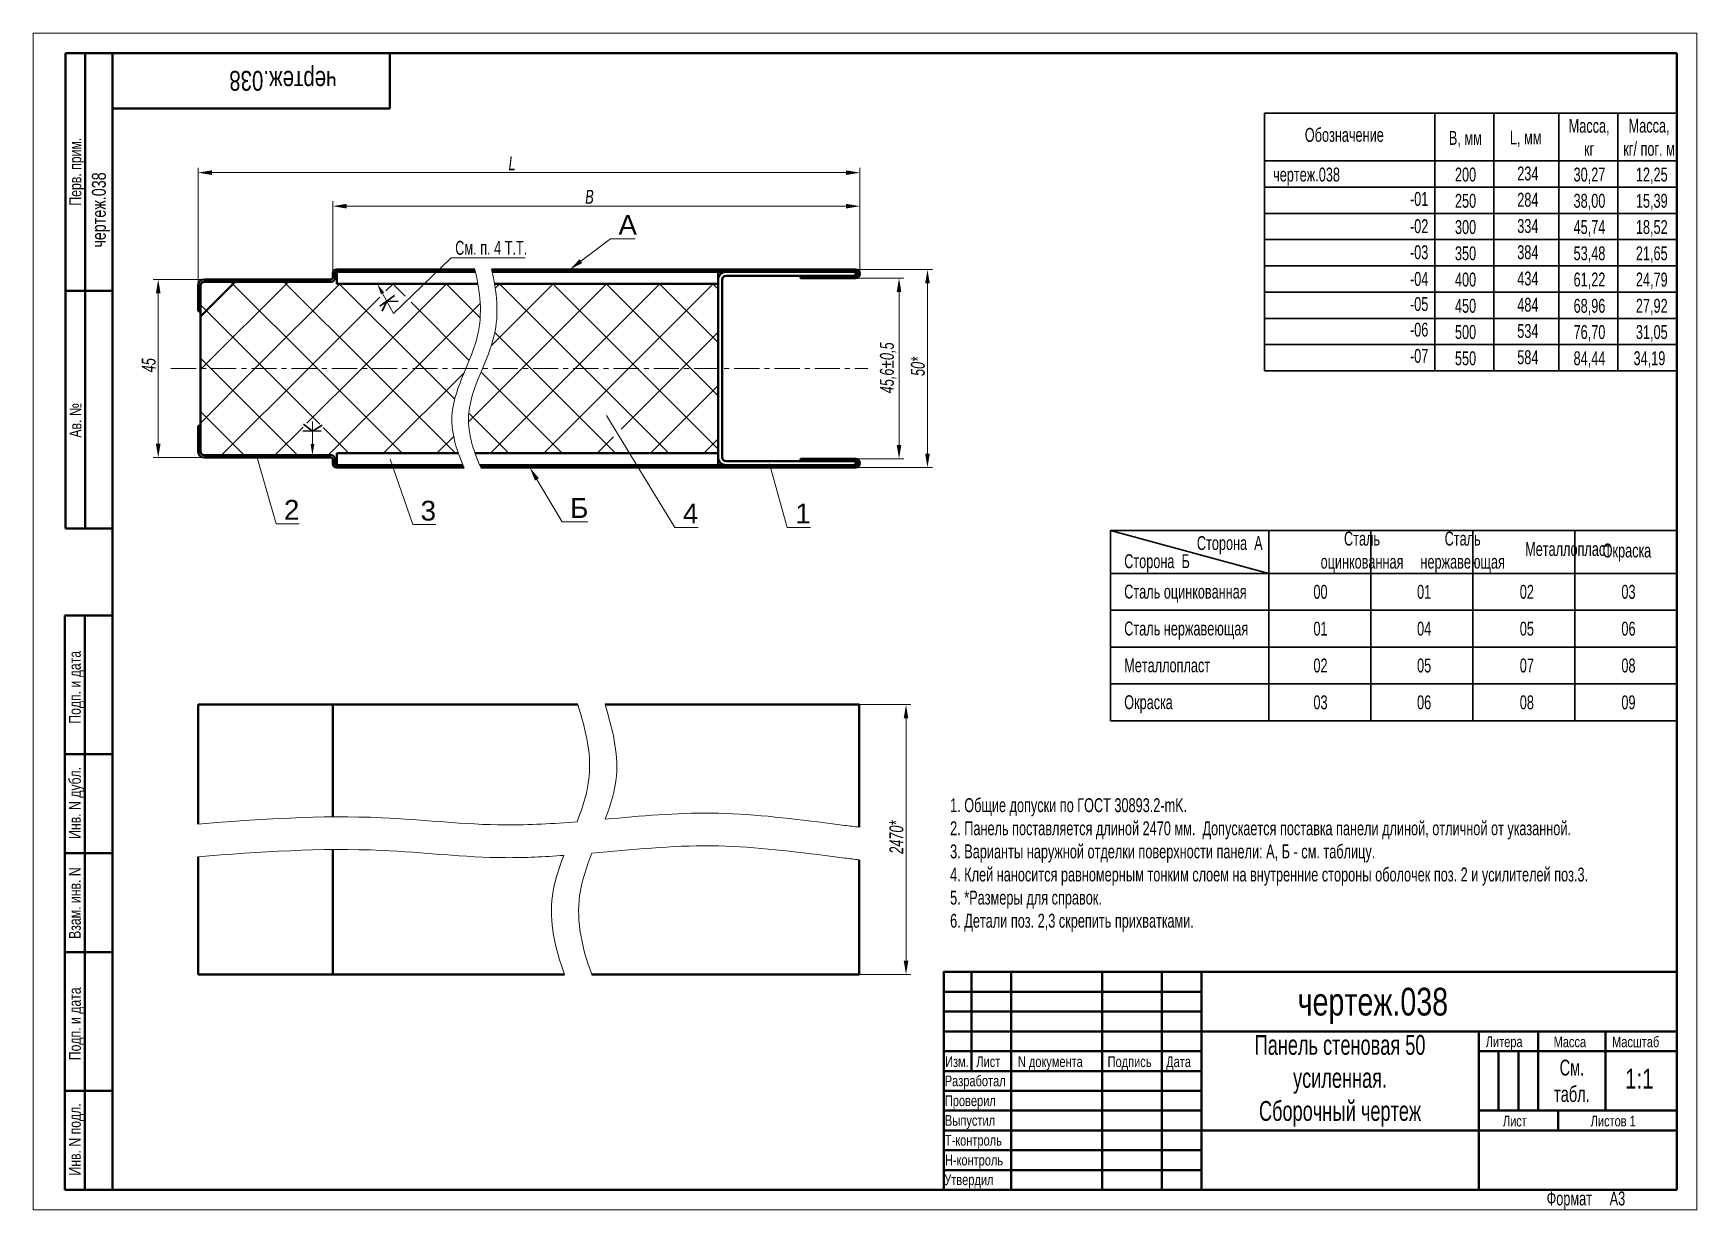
# Model space of a CAD drawing. Header units: millimetres. Extents: x 7540 to 7960, y -9203 to -8906.
import ezdxf
from ezdxf import colors
from ezdxf.entities.mleader import LeaderData, LeaderLine
from ezdxf.math import Vec2, Vec3

# ---------------------------------------------------------------- set-up
doc = ezdxf.new("R2010")
doc.units = ezdxf.units.MM
doc.linetypes.add('LT_04', pattern=[10.16, 6.35, -1.27, 1.27, -1.27])
for name, color, linetype, lineweight in [('Layer_02', 7, 'Continuous', 15), ('Layer_03', 251, 'Continuous', 40), ('Layer_05', 250, 'Continuous', 40), ('Layer_08', 6, 'Continuous', 13), ('Layer_09', 7, 'Continuous', 30), ('Layer_10', 1, 'LT_04', 15), ('Layer_12', 6, 'Continuous', 15)]:
    doc.layers.add(name, color=color, linetype=linetype, lineweight=lineweight)
doc.styles.get("Standard").update_dxf_attribs({"font": 'arial.ttf'})
doc.styles.add('Style_01', font='ARIALN.TTF', dxfattribs={"width": 0.8, "height": 3.5})
doc.styles.add('Style_03', font='ARIALNI.TTF', dxfattribs={"width": 0.8})
doc.dimstyles.new('DimStyle_01', dxfattribs={"dimscale": 0, "dimtxt": 3.5, "dimasz": 3.5, "dimexe": 1.25, "dimexo": 0.02, "dimtad": 1, "dimdec": 1, "dimtxsty": 'Style_03', "dimcen": 0, "dimazin": 3, "dimtfac": 1, "dimtdec": 1, "dimtmove": 0, "dimatfit": 3, "dimlwd": 18, "dimlwe": 18, "dimarcsym": 1})

# ---------------------------------------------------------------- blocks, each defined once
blk = doc.blocks.new('*D18673')
at = {"color": 0, "lineweight": 18}
for p, q in [((7582.08, -8969.95), (7582.08, -8940.18)), ((7585.58, -8941.43), (7745.7, -8941.43)), ((7749.2, -8966.95), (7749.2, -8940.18))]:
    blk.add_line(p, q, dxfattribs=at)
for points in [[(7585.58, -8940.84), (7585.58, -8942.01), (7582.08, -8941.43)], [(7745.7, -8940.84), (7745.7, -8942.01), (7749.2, -8941.43)]]:
    blk.add_solid(points, dxfattribs=at)
at = {"layer": 'Defpoints', "color": 0, "lineweight": 18}
for p in [(7749.2, -8941.43), (7749.2, -8966.97), (7582.08, -8969.97)]:
    blk.add_point(p, dxfattribs=at)
at = {"color": 0, "lineweight": 18, "insert": (7661.37, -8939.05), "char_height": 3.5, "attachment_point": 5, "style": 'Style_03'}
blk.add_mtext('L', dxfattribs=at)
blk = doc.blocks.new('*D18674')
at = {"color": 0, "lineweight": 18}
for p, q in [((7616.08, -8966.85), (7616.08, -8948.64)), ((7619.58, -8949.89), (7745.7, -8949.89)), ((7749.2, -8966.95), (7749.2, -8948.64))]:
    blk.add_line(p, q, dxfattribs=at)
for points in [[(7619.58, -8949.31), (7619.58, -8950.48), (7616.08, -8949.89)], [(7745.7, -8949.31), (7745.7, -8950.48), (7749.2, -8949.89)]]:
    blk.add_solid(points, dxfattribs=at)
at = {"layer": 'Defpoints', "color": 0, "lineweight": 18}
for p in [(7749.2, -8949.89), (7616.08, -8966.87), (7749.2, -8966.97)]:
    blk.add_point(p, dxfattribs=at)
at = {"color": 0, "lineweight": 18, "insert": (7680.91, -8947.52), "char_height": 3.5, "attachment_point": 5, "style": 'Style_03'}
blk.add_mtext('B', dxfattribs=at)
blk = doc.blocks.new('*D18675')
at = {"color": 0, "lineweight": 18}
for p, q in [((7748.12, -8968.07), (7760.32, -8968.07)), ((7759.07, -8971.57), (7759.07, -9010.17)), ((7748.12, -9013.67), (7760.32, -9013.67))]:
    blk.add_line(p, q, dxfattribs=at)
for points in [[(7758.49, -8971.57), (7759.65, -8971.57), (7759.07, -8968.07)], [(7758.49, -9010.17), (7759.65, -9010.17), (7759.07, -9013.67)]]:
    blk.add_solid(points, dxfattribs=at)
at = {"layer": 'Defpoints', "color": 0, "lineweight": 18}
for p in [(7748.1, -8968.07), (7748.1, -9013.67), (7759.07, -9013.67)]:
    blk.add_point(p, dxfattribs=at)
at = {"color": 0, "lineweight": 18, "insert": (7756.33, -8990.71), "char_height": 3.5, "attachment_point": 5, "rotation": 90, "style": 'Style_03'}
blk.add_mtext('45,6±0,5', dxfattribs=at)
blk = doc.blocks.new('*D18676')
at = {"color": 0, "lineweight": 18}
for p, q in [((7748.12, -8965.87), (7767.5, -8965.87)), ((7766.25, -8969.37), (7766.25, -9012.37)), ((7748.12, -9015.87), (7767.5, -9015.87))]:
    blk.add_line(p, q, dxfattribs=at)
for points in [[(7765.67, -8969.37), (7766.84, -8969.37), (7766.25, -8965.87)], [(7765.67, -9012.37), (7766.84, -9012.37), (7766.25, -9015.87)]]:
    blk.add_solid(points, dxfattribs=at)
at = {"layer": 'Defpoints', "color": 0, "lineweight": 18}
for p in [(7748.1, -8965.87), (7748.1, -9015.87), (7766.25, -9015.87)]:
    blk.add_point(p, dxfattribs=at)
at = {"color": 0, "lineweight": 18, "insert": (7763.84, -8990.36), "char_height": 3.5, "attachment_point": 5, "rotation": 90, "style": 'Style_03'}
blk.add_mtext('50*', dxfattribs=at)
blk = doc.blocks.new('*D18677')
at = {"color": 0, "lineweight": 18}
for p, q in [((7583.66, -8968.37), (7570.77, -8968.37)), ((7572.02, -9009.87), (7572.02, -8971.87)), ((7583.66, -9013.37), (7570.77, -9013.37))]:
    blk.add_line(p, q, dxfattribs=at)
for points in [[(7571.44, -8971.87), (7572.61, -8971.87), (7572.02, -8968.37)], [(7571.44, -9009.87), (7572.61, -9009.87), (7572.02, -9013.37)]]:
    blk.add_solid(points, dxfattribs=at)
at = {"layer": 'Defpoints', "color": 0, "lineweight": 18}
for p in [(7572.02, -8968.37), (7583.68, -8968.37), (7583.68, -9013.37)]:
    blk.add_point(p, dxfattribs=at)
at = {"color": 0, "lineweight": 18, "insert": (7569.62, -8990.05), "char_height": 3.5, "attachment_point": 5, "rotation": 90, "style": 'Style_03'}
blk.add_mtext('45', dxfattribs=at)
blk = doc.blocks.new('_None')
blk = doc.blocks.new('*D18678')
at = {"color": 0, "lineweight": 18}
for p, q in [((7749.02, -9075.72), (7762.08, -9075.72)), ((7760.83, -9079.22), (7760.83, -9140.37)), ((7749.02, -9143.87), (7762.08, -9143.87))]:
    blk.add_line(p, q, dxfattribs=at)
for points in [[(7760.25, -9079.22), (7761.41, -9079.22), (7760.83, -9075.72)], [(7760.25, -9140.37), (7761.41, -9140.37), (7760.83, -9143.87)]]:
    blk.add_solid(points, dxfattribs=at)
at = {"layer": 'Defpoints', "color": 0, "lineweight": 18}
for p in [(7749, -9075.72), (7749, -9143.87), (7760.83, -9143.87)]:
    blk.add_point(p, dxfattribs=at)
at = {"color": 0, "lineweight": 18, "insert": (7758.42, -9109.19), "char_height": 3.5, "attachment_point": 5, "rotation": 90, "style": 'Style_03'}
blk.add_mtext('2470*', dxfattribs=at)

msp = doc.modelspace()

# ---------------------------------------------------------------- linework, layer by layer
at = {"color": 3, "lineweight": 40}
for p, q in [((7616.08, -8967.97), (7616.08, -8966.87)), ((7616.68, -8967.97), (7616.68, -8966.87)), ((7617.08, -8965.87), (7651.97, -8965.87)), ((7617.08, -8969.47), (7617.08, -8966.47)), ((7617.08, -8966.47), (7652.12, -8966.47)), ((7617.08, -8966.47), (7652.12, -8966.47)), ((7656.16, -8965.87), (7748.1, -8965.87)), ((7656.31, -8966.47), (7713.4, -8966.47)), ((7656.31, -8966.47), (7748.1, -8966.47)), ((7713.4, -8966.47), (7713.4, -8969.47)), ((7715, -8966.47), (7748.1, -8966.47)), ((7715.4, -8966.47), (7748.1, -8966.47)), ((7748.1, -8966.47), (7748.1, -8967.47)), ((7582.08, -8976.37), (7582.08, -8969.97)), ((7582.68, -8977.71), (7591.41, -8968.97)), ((7582.68, -9011.77), (7582.68, -8969.97)), ((7582.68, -8976.37), (7582.68, -8969.97)), ((7615.68, -8968.37), (7583.68, -8968.37)), ((7615.68, -8968.97), (7583.68, -8968.97)), ((7617.08, -8969.47), (7652.74, -8969.47)), ((7656.93, -8969.47), (7713.4, -8969.47)), ((7713.4, -8968.07), (7713.4, -9013.67)), ((7713.4, -8968.47), (7713.4, -9013.27)), ((7713.4, -9012.27), (7713.4, -8969.47)), ((7714.4, -8968.47), (7714.4, -9013.27)), ((7715.4, -8967.47), (7748.1, -8967.47)), ((7734.2, -8967.47), (7734.2, -8968.07)), ((7734.2, -8967.47), (7748.1, -8967.47)), ((7734.2, -8968.07), (7748.1, -8968.07)), ((7582.08, -8976.37), (7582.68, -8976.37)), ((7582.08, -9011.77), (7582.08, -9005.37)), ((7582.08, -9005.37), (7582.68, -9005.37)), ((7582.68, -9011.77), (7582.68, -9005.37)), ((7583.68, -9012.77), (7615.68, -9012.77)), ((7617.08, -9015.27), (7617.08, -9012.27)), ((7617.08, -9012.27), (7647.82, -9012.27)), ((7652.01, -9012.27), (7713.4, -9012.27)), ((7713.4, -9012.27), (7713.4, -9015.27)), ((7583.68, -9013.37), (7615.68, -9013.37)), ((7616.08, -9014.87), (7616.08, -9013.77)), ((7616.68, -9014.87), (7616.68, -9013.77)), ((7617.08, -9015.27), (7649, -9015.27)), ((7617.08, -9015.27), (7649, -9015.27)), ((7617.08, -9015.87), (7649.27, -9015.87)), ((7653.19, -9015.27), (7713.4, -9015.27)), ((7653.19, -9015.27), (7748.1, -9015.27)), ((7653.46, -9015.87), (7748.1, -9015.87)), ((7748.1, -9015.27), (7715, -9015.27)), ((7748.1, -9014.27), (7715.4, -9014.27)), ((7748.1, -9015.27), (7715.4, -9015.27)), ((7748.1, -9013.67), (7734.2, -9013.67)), ((7734.2, -9014.27), (7734.2, -9013.67)), ((7748.1, -9014.27), (7734.2, -9014.27)), ((7748.1, -9015.27), (7748.1, -9014.27)), ((7677.97, -9075.72), (7582.08, -9075.72)), ((7582.08, -9075.72), (7582.08, -9105.89)), ((7616.08, -9075.72), (7616.08, -9104.06)), ((7749, -9075.72), (7684.83, -9075.72)), ((7749, -9075.72), (7749, -9106.66)), ((7616.08, -9112.32), (7616.08, -9143.87)), ((7582.08, -9114.14), (7582.08, -9143.87)), ((7749, -9114.92), (7749, -9143.87)), ((7582.08, -9143.87), (7674.63, -9143.87)), ((7681.49, -9143.87), (7749, -9143.87))]:
    msp.add_line(p, q, dxfattribs=at)
at = {"color": 0, "linetype": 'ByBlock', "lineweight": 20}
for p, q in [((7631.47, -8976.95), (7645.95, -8962.93)), ((7645.95, -8962.93), (7664.68, -8962.93))]:
    msp.add_line(p, q, dxfattribs=at)
at = {"lineweight": 25}
for p, q in [((7582.98, -8990.87), (7604.88, -8968.97)), ((7612.21, -8990.87), (7590.31, -8968.97)), ((7596.45, -8990.87), (7617.85, -8969.47)), ((7625.68, -8990.87), (7603.78, -8968.97)), ((7639.15, -8990.87), (7617.75, -8969.47)), ((7623.4, -8990.87), (7644.8, -8969.47)), ((7629.52, -8971.27), (7631.33, -8969.47)), ((7634.38, -8972.63), (7631.22, -8969.47)), ((7653.31, -8978.09), (7644.69, -8969.47)), ((7656.14, -8985.07), (7671.74, -8969.47)), ((7657.12, -8970.62), (7658.27, -8969.47)), ((7679.56, -8990.87), (7658.16, -8969.47)), ((7663.81, -8990.87), (7685.21, -8969.47)), ((7693.03, -8990.87), (7671.63, -8969.47)), ((7677.28, -8990.87), (7698.68, -8969.47)), ((7706.5, -8990.87), (7685.1, -8969.47)), ((7690.75, -8990.87), (7712.15, -8969.47)), ((7713.4, -8984.3), (7698.57, -8969.47)), ((7713.4, -8970.83), (7712.04, -8969.47)), ((7598.74, -8990.87), (7582.68, -8974.81)), ((7609.93, -8990.87), (7627.97, -8972.83)), ((7650.56, -8988.81), (7635.91, -8974.16)), ((7636.87, -8990.87), (7653.32, -8974.42)), ((7666.09, -8990.87), (7657.02, -8981.8)), ((7704.22, -8990.87), (7713.4, -8981.69)), ((7585.27, -8990.87), (7582.68, -8988.28)), ((7582.68, -8991.18), (7582.98, -8990.87)), ((7582.68, -9004.65), (7596.45, -8990.87)), ((7607.17, -9012.77), (7585.27, -8990.87)), ((7588.03, -9012.77), (7609.93, -8990.87)), ((7612.79, -9004.92), (7598.74, -8990.87)), ((7609.56, -9004.71), (7623.4, -8990.87)), ((7633.61, -9012.27), (7612.21, -8990.87)), ((7614.97, -9012.77), (7636.87, -8990.87)), ((7647.08, -9012.27), (7625.68, -8990.87)), ((7628.94, -9012.27), (7649.26, -8991.94)), ((7646.88, -8998.6), (7639.15, -8990.87)), ((7650.37, -9004.31), (7663.81, -8990.87)), ((7674.02, -9012.27), (7653.53, -8991.78)), ((7655.88, -9012.27), (7677.28, -8990.87)), ((7687.49, -9012.27), (7666.09, -8990.87)), ((7669.35, -9012.27), (7690.75, -8990.87)), ((7700.96, -9012.27), (7679.56, -8990.87)), ((7688.89, -9006.2), (7704.22, -8990.87)), ((7713.4, -9011.24), (7693.03, -8990.87)), ((7713.4, -8997.77), (7706.5, -8990.87)), ((7696.29, -9012.27), (7713.4, -8995.16)), ((7593.7, -9012.77), (7582.68, -9001.75)), ((7660.55, -9012.27), (7650.43, -9002.15)), ((7601.5, -9012.77), (7608.58, -9005.69)), ((7620.14, -9012.27), (7613.63, -9005.76)), ((7642.41, -9012.27), (7646.62, -9008.05)), ((7682.82, -9012.27), (7687.01, -9008.08)), ((7709.76, -9012.27), (7713.4, -9008.63))]:
    msp.add_line(p, q, dxfattribs=at)
at = {"color": 7, "linetype": 'Continuous', "lineweight": 25}
msp.add_line((7713.4, -9012.27), (7713.4, -8969.47), dxfattribs=at)
at = {"color": 0, "lineweight": 30}
for p, q in [((7631.69, -8972.44), (7627.95, -8975.11)), ((7629.73, -8973.84), (7628.53, -8976.43)), ((7629.73, -8973.84), (7632.58, -8973.95)), ((7608.57, -9006.69), (7613.16, -9006.61)), ((7610.98, -9006.65), (7608.69, -9004.93)), ((7610.98, -9006.65), (7613.44, -9005.19))]:
    msp.add_line(p, q, dxfattribs=at)
at = {"color": 0, "linetype": 'ByBlock', "lineweight": 20}
for points in [[(7628.67, -8971.91), (7631.47, -8976.95)], [(7610.97, -9009.97), (7610.98, -9004.21)]]:
    msp.add_lwpolyline(points, dxfattribs=at)
at = {"color": 3, "lineweight": 40}
for centre, radius, start, end in [((7617.08, -8966.87), 1, 90, 180), ((7617.08, -8966.87), 0.4, 90, 180), ((7715.4, -8968.47), 2, 90, 180), ((7748.1, -8966.97), 1.1, 270, 90), ((7748.1, -8966.97), 0.5, 270, 90), ((7583.68, -8969.97), 1.6, 90, 180), ((7583.68, -8969.97), 1, 90, 180), ((7615.68, -8967.97), 1, 270, 0), ((7615.68, -8967.97), 0.4, 270, 0), ((7715.4, -8968.47), 1, 90, 180), ((7583.68, -9011.77), 1.6, 180, 270), ((7583.68, -9011.77), 1, 180, 270), ((7615.68, -9013.77), 1, 0, 90), ((7615.68, -9013.77), 0.4, 0, 90), ((7617.08, -9014.87), 1, 180, 270), ((7617.08, -9014.87), 0.4, 180, 270), ((7715.4, -9013.27), 2, 180, 270), ((7715.4, -9013.27), 1, 180, 270), ((7748.1, -9014.77), 1.1, 270, 90), ((7748.1, -9014.77), 0.5, 270, 90)]:
    msp.add_arc(centre, radius, start, end, dxfattribs=at)
at = {"color": 0, "lineweight": 25}
for points in [[(7628.26, -8972.14), (7627.31, -8969.47), (7629.08, -8971.69)], [(7611.44, -9009.97), (7610.96, -9012.77), (7610.5, -9009.97)]]:
    msp.add_solid(points, dxfattribs=at)
at = {"layer": 'Layer_03', "linetype": 'Continuous'}
for p, q in [((7955.48, -8911.24), (7548.6, -8911.24)), ((7548.6, -9031.24), (7548.6, -8911.24)), ((7553.6, -9031.24), (7553.6, -8911.24)), ((7560.48, -8911.24), (7560.48, -9198.24)), ((7630.48, -8911.24), (7630.48, -8925.24)), ((7955.48, -9198.24), (7955.48, -8911.24)), ((7560.48, -8925.24), (7630.48, -8925.24)), ((7548.6, -8971.24), (7560.48, -8971.24)), ((7548.6, -9031.24), (7560.48, -9031.24)), ((7548.48, -9198.24), (7548.48, -9053.24)), ((7548.48, -9053.24), (7560.48, -9053.24)), ((7553.48, -9198.24), (7553.48, -9053.24)), ((7548.48, -9088.24), (7560.48, -9088.24)), ((7548.48, -9113.24), (7560.48, -9113.24)), ((7548.48, -9138.24), (7560.48, -9138.24)), ((7770.35, -9148.21), (7835.4, -9148.21)), ((7770.35, -9153.21), (7835.4, -9153.21)), ((7770.35, -9158.21), (7835.4, -9158.21)), ((7910.45, -9163.22), (7910.45, -9178.23)), ((7915.45, -9163.22), (7915.45, -9178.23)), ((7548.48, -9173.24), (7560.48, -9173.24)), ((7770.35, -9173.22), (7835.4, -9173.22)), ((7770.35, -9178.23), (7835.4, -9178.23)), ((7770.35, -9183.23), (7835.4, -9183.23)), ((7770.35, -9188.23), (7835.4, -9188.23)), ((7770.35, -9193.24), (7835.4, -9193.24)), ((7548.48, -9198.24), (7560.48, -9198.24)), ((7560.48, -9198.24), (7955.48, -9198.24))]:
    msp.add_line(p, q, dxfattribs=at)
for points in [[(7955.48, -9143.2), (7770.35, -9143.2), (7770.35, -9198.24)], [(7777.36, -9143.2), (7777.36, -9168.22)], [(7787.36, -9143.2), (7787.36, -9198.24)], [(7810.38, -9143.2), (7810.38, -9198.24)], [(7825.39, -9143.2), (7825.39, -9198.24)], [(7835.4, -9143.2), (7835.4, -9198.24)], [(7955.48, -9158.21), (7835.4, -9158.21)], [(7905.44, -9158.21), (7905.44, -9198.24)], [(7920.45, -9158.21), (7920.45, -9178.23)], [(7937.46, -9158.21), (7937.46, -9178.23)], [(7937.46, -9158.21), (7937.46, -9178.23)], [(7770.35, -9163.22), (7835.4, -9163.22)], [(7905.44, -9163.22), (7955.48, -9163.22)], [(7770.35, -9168.22), (7835.4, -9168.22)], [(7905.44, -9178.23), (7955.48, -9178.23)], [(7925.46, -9178.23), (7925.46, -9183.23)], [(7835.4, -9183.23), (7955.48, -9183.23)]]:
    msp.add_lwpolyline(points, dxfattribs=at)
at = {"layer": 'Layer_08'}
for p, q in [((7540.48, -8906.24), (7540.48, -9203.24)), ((7960.48, -8906.24), (7540.48, -8906.24)), ((7960.48, -9203.24), (7960.48, -8906.24)), ((7540.48, -9203.24), (7960.48, -9203.24)), ((7960.48, -9203.24), (7540.48, -9203.24))]:
    msp.add_line(p, q, dxfattribs=at)
at = {"layer": 'Layer_09', "color": 0}
for p, q in [((7925.62, -8926.37), (7851.36, -8926.37)), ((7851.36, -8926.37), (7851.36, -8991.46)), ((7851.36, -8926.37), (7863.31, -8926.37)), ((7894.34, -8926.37), (7894.34, -8991.46)), ((7909.27, -8926.37), (7909.27, -8991.46)), ((7925.62, -8926.37), (7925.62, -8991.46)), ((7955.48, -8926.37), (7925.62, -8926.37)), ((7925.62, -8926.37), (7925.62, -8991.46)), ((7940.55, -8926.37), (7940.55, -8991.46)), ((7955.48, -8926.37), (7955.48, -8991.46)), ((7925.62, -8938.45), (7851.36, -8938.45)), ((7955.48, -8938.45), (7925.62, -8938.45)), ((7925.62, -8945.08), (7851.36, -8945.08)), ((7955.48, -8945.08), (7925.62, -8945.08)), ((7925.62, -8951.7), (7851.36, -8951.7)), ((7955.48, -8951.7), (7925.62, -8951.7)), ((7925.62, -8958.33), (7851.36, -8958.33)), ((7955.48, -8958.33), (7925.62, -8958.33)), ((7925.62, -8964.96), (7851.36, -8964.96)), ((7955.48, -8964.96), (7925.62, -8964.96)), ((7925.62, -8971.58), (7851.36, -8971.58)), ((7955.48, -8971.58), (7925.62, -8971.58)), ((7925.62, -8978.21), (7851.36, -8978.21)), ((7955.48, -8978.21), (7925.62, -8978.21)), ((7925.62, -8984.84), (7851.36, -8984.84)), ((7955.48, -8984.84), (7925.62, -8984.84)), ((7955.48, -8991.46), (7851.36, -8991.46)), ((7812.45, -9031.78), (7955.48, -9031.78)), ((7812.45, -9079.82), (7812.45, -9031.78)), ((7812.45, -9031.78), (7852.44, -9042.61)), ((7852.44, -9079.82), (7852.44, -9031.78)), ((7878.2, -9079.82), (7878.2, -9031.78)), ((7903.96, -9079.82), (7903.96, -9031.78)), ((7929.72, -9079.82), (7929.72, -9031.78)), ((7955.48, -9079.82), (7955.48, -9031.78)), ((7955.48, -9042.61), (7812.45, -9042.61)), ((7955.48, -9051.91), (7812.45, -9051.91)), ((7955.48, -9061.21), (7812.45, -9061.21)), ((7955.48, -9070.51), (7812.45, -9070.51)), ((7955.48, -9079.82), (7812.45, -9079.82))]:
    msp.add_line(p, q, dxfattribs=at)
at = {"layer": 'Layer_10', "color": 253}
msp.add_line((7575.23, -8990.87), (7751.17, -8990.87), dxfattribs=at)
at = {"layer": 'Layer_12', "color": 253}
for points, knots in [([(7649.27, -9015.87), (7647.2, -9011.24), (7643.84, -9000.09), (7654.66, -8983.8), (7653.34, -8971.48), (7651.97, -8965.87)], [8.321599, 8.321599, 8.321599, 8.321599, 22.879881, 43.461811, 60.387769, 60.387769, 60.387769, 60.387769]), ([(7653.46, -9015.87), (7651.4, -9011.24), (7648.03, -9000.09), (7658.85, -8983.8), (7657.53, -8971.48), (7656.16, -8965.87)], [8.321599, 8.321599, 8.321599, 8.321599, 22.879881, 43.461811, 60.387769, 60.387769, 60.387769, 60.387769]), ([(7677.97, -9075.72), (7679.84, -9081.75), (7682.38, -9091.73), (7679.28, -9101.44), (7677.81, -9105.28)], [3.527432, 3.527432, 3.527432, 3.527432, 21.814444, 33.88078, 33.88078, 33.88078, 33.88078]), ([(7684.83, -9075.72), (7686.69, -9081.75), (7689.18, -9091.52), (7686.27, -9101.02), (7684.91, -9104.66)], [3.527432, 3.527432, 3.527432, 3.527432, 21.814444, 33.232621, 33.232621, 33.232621, 33.232621]), ([(7677.81, -9105.28), (7671.78, -9105.77), (7655.34, -9106.78), (7623.46, -9102.85), (7597.56, -9104.65), (7582.08, -9105.89)], [64.314979, 64.314979, 64.314979, 64.314979, 82.420043, 113.699482, 160.163346, 160.163346, 160.163346, 160.163346]), ([(7749, -9106.66), (7747.79, -9106.51), (7746.58, -9106.36), (7745.38, -9106.2), (7743.7, -9105.99), (7742.03, -9105.78), (7740.35, -9105.57), (7740.35, -9105.57), (7740.35, -9105.57), (7740.35, -9105.57), (7730.81, -9104.36), (7712.35, -9102.14), (7693.85, -9103.85), (7684.91, -9104.66)], [-7.079825, -7.079825, -7.079825, -7.079825, -3.444429, -3.444429, -3.444429, 1.603476, 1.603476, 1.603476, 1.60388, 1.60388, 1.60388, 30.345976, 57.212394, 57.212394, 57.212394, 57.212394]), ([(7674.42, -9113.79), (7669.52, -9114.15), (7654.21, -9114.9), (7623.46, -9111.1), (7597.56, -9112.9), (7582.08, -9114.14)], [67.71335, 67.71335, 67.71335, 67.71335, 82.420043, 113.699482, 160.163346, 160.163346, 160.163346, 160.163346]), ([(7674.42, -9113.79), (7673.12, -9117.18), (7669.89, -9127.11), (7672.19, -9137.2), (7674.63, -9143.87)], [42.823664, 42.823664, 42.823664, 42.823664, 53.500017, 74.116966, 74.116966, 74.116966, 74.116966]), ([(7681.5, -9113.22), (7680.11, -9116.79), (7676.7, -9126.91), (7679.05, -9137.2), (7681.49, -9143.87)], [42.217157, 42.217157, 42.217157, 42.217157, 53.500017, 74.116966, 74.116966, 74.116966, 74.116966]), ([(7749, -9114.92), (7747.79, -9114.76), (7746.58, -9114.61), (7745.38, -9114.46), (7743.7, -9114.25), (7742.03, -9114.03), (7740.35, -9113.82), (7740.35, -9113.82), (7740.35, -9113.82), (7740.35, -9113.82), (7730.81, -9112.62), (7711.22, -9110.26), (7691.58, -9112.33), (7681.5, -9113.22)], [-7.079825, -7.079825, -7.079825, -7.079825, -3.444429, -3.444429, -3.444429, 1.603476, 1.603476, 1.603476, 1.60388, 1.60388, 1.60388, 30.345976, 60.623101, 60.623101, 60.623101, 60.623101])]:
    msp.add_open_spline(points, degree=3, knots=knots, dxfattribs=at)

# ---------------------------------------------------------------- texts
at = {"color": 0, "lineweight": 25, "char_height": 3.5, "attachment_point": 1, "style": 'Style_01'}
for s, insert in [('Обозначение', (7861.52, -8930.14)), ('чертеж.038 ', (7853.52, -8940.16)), ('200', (7899.43, -8940.16)), ('234', (7915.16, -8939.89)), ('30,27', (7929.38, -8940.16)), ('12,25', (7945.11, -8940.16)), ('-01', (7888.07, -8946.31)), ('250', (7899.43, -8946.78)), ('284', (7915.16, -8946.52)), ('38,00', (7929.38, -8946.78)), ('15,39', (7945.11, -8946.78)), ('-02', (7888.07, -8953.2)), ('300', (7899.43, -8953.41)), ('334', (7915.16, -8953.14)), ('45,74', (7929.38, -8953.41)), ('18,52', (7945.11, -8953.41)), ('-03', (7888.07, -8959.77)), ('350', (7899.43, -8960.04)), ('384', (7915.16, -8959.77)), ('53,48', (7929.38, -8960.04)), ('21,65', (7945.11, -8960.04)), ('-04', (7888.07, -8966.51)), ('400', (7899.43, -8966.66)), ('434', (7915.16, -8966.4)), ('61,22', (7929.38, -8966.66)), ('24,79', (7945.11, -8966.66)), ('-05', (7888.07, -8972.85)), ('450', (7899.43, -8973.29)), ('484', (7915.16, -8973.02)), ('68,96', (7929.38, -8973.29)), ('27,92', (7945.11, -8973.29)), ('-06', (7888.07, -8979.31)), ('534', (7915.16, -8979.65)), ('500', (7899.43, -8979.92)), ('76,70', (7929.38, -8979.92)), ('31,05', (7945.11, -8979.92)), ('-07', (7888.07, -8985.94)), ('550', (7899.43, -8986.54)), ('584', (7915.16, -8986.28)), ('84,44', (7929.38, -8986.54)), ('34,19', (7944.52, -8986.53)), ('Сторона  А', (7834.27, -9033.19)), ('\\pxqc;Сталь\\Pоцинкованная', (7865.51, -9032.06)), ('\\pxqc;Сталь\\Pнержавеющая', (7890.72, -9032.06)), ('Сторона  Б', (7815.92, -9037.77)), ('\\pxqc;Металлопласт', (7917.15, -9034.69)), ('Окраска', (7936.72, -9035.07)), ('Сталь оцинкованная', (7815.92, -9045.45)), ('00', (7863.7, -9045.5)), ('01', (7889.87, -9045.5)), ('02', (7915.8, -9045.5)), ('03', (7941.46, -9045.5)), ('Сталь нержавеющая', (7815.92, -9054.76)), ('01', (7863.7, -9054.8)), ('04', (7889.87, -9054.8)), ('05', (7915.8, -9054.8)), ('06', (7941.46, -9054.8)), ('Металлопласт', (7815.92, -9064.06)), ('02', (7863.7, -9064.1)), ('05', (7889.87, -9064.1)), ('07', (7915.8, -9064.1)), ('08', (7941.46, -9064.1)), ('Окраска', (7815.92, -9073.36)), ('03', (7863.7, -9073.4)), ('06', (7889.87, -9073.4)), ('08', (7915.8, -9073.4)), ('09', (7941.46, -9073.4))]:
    msp.add_mtext(s, dxfattribs=dict(at, insert=insert))
at = {"color": 3, "lineweight": 40, "insert": (7647.01, -8958.66), "char_height": 3.5, "width": 20.613, "attachment_point": 1, "style": 'Style_01'}
msp.add_mtext('{\\C256;См. п. 4 Т.Т.}', dxfattribs=at)
at = {"layer": 'Layer_02', "color": 3, "linetype": 'Continuous', "style": 'Style_01', "width": 0.9}
msp.add_text('чертеж.038', height=5, rotation=180, dxfattribs=at).set_placement((7617.09, -8915.74))
at = {"layer": 'Layer_02', "linetype": 'Continuous', "lineweight": 25, "style": 'Style_01', "width": 0.9}
for s, p in [('Перв. прим.', (7552.6, -8949.76)), ('Ав. №', (7552.64, -9008.33)), ('Подп. и дата', (7552.47, -9080.56)), ('Инв. N дубл.', (7552.48, -9109.62)), ('Взам. инв. N', (7552.47, -9134.88)), ('Подп. и дата', (7552.48, -9165.51)), ('Инв. N подл.', (7552.47, -9194.61))]:
    msp.add_text(s, height=3, rotation=90, dxfattribs=at).set_placement(p)
at = {"layer": 'Layer_02', "color": 3, "linetype": 'Continuous', "lineweight": 25, "style": 'Style_01', "width": 0.9}
msp.add_text('чертеж.038', height=3.5, rotation=90, dxfattribs=at).set_placement((7558.79, -8960.35))
at = {"layer": 'Layer_02', "color": 3, "linetype": 'Continuous', "style": 'Style_01', "width": 0.9}
msp.add_text('чертеж.038', height=7, dxfattribs=at).set_placement((7859.72, -9154.21))
at = {"layer": 'Layer_02', "linetype": 'Continuous', "style": 'Style_01', "width": 0.9}
for s, height, p in [('Литера', 2.7, (7907.21, -9162.18)), ('Масса', 2.7, (7924.34, -9162.21)), ('Масштаб', 2.7, (7939.11, -9162.21)), ('Изм.', 2.7, (7770.7, -9167.22)), ('Лист', 2.7, (7778.58, -9167.21)), ('N документа', 2.7, (7789.08, -9167.2)), ('Подпись', 2.7, (7811.73, -9167.22)), ('Дата', 2.7, (7826.52, -9167.23)), ('1:1', 5, (7942.4, -9172.65)), ('Разработал', 2.7, (7770.62, -9172.06)), ('Проверил', 2.7, (7770.63, -9177.07)), ('Выпустил', 2.7, (7770.64, -9182.05)), ('Лист ', 2.7, (7911.53, -9182.2)), ('Листов 1', 2.7, (7933.69, -9182.2)), ('Т-контроль', 2.7, (7770.66, -9187.07)), ('Н-контроль', 2.7, (7770.66, -9192.07)), ('Утвердил', 2.7, (7770.49, -9197.02))]:
    msp.add_text(s, height=height, dxfattribs=at).set_placement(p)
at = {"layer": 'Layer_02', "char_height": 3.5, "attachment_point": 5, "style": 'Style_01'}
for s, insert, width in [('\\pxqc;Масса,\\Pкг', (7933.31, -8932.51), 8.7837), ('\\pxqc;Масса, кг/ пог. м', (7948.45, -8932.51), 13.236), ('В, мм', (7902.06, -8932.98), 9.6623), ('L, мм', (7917.29, -8932.88), 9.245)]:
    msp.add_mtext(s, dxfattribs=dict(at, insert=insert, width=width))
at = {"layer": 'Layer_02', "insert": (7771.97, -9133.09), "char_height": 3.5, "attachment_point": 7, "style": 'Style_01'}
msp.add_mtext_dynamic_manual_height_columns('1. Общие допуски по ГОСТ 30893.2-mK.\\P\\pxb0.25,ql;2. Панель поставляется длиной 2470 мм.  Допускается поставка панели длиной, отличной от указанной.\\P\\pq*;3. Варианты наружной отделки поверхности панели: А, Б - см. таблицу.\\P4. Клей наносится равномерным тонким слоем на внутренние стороны оболочек поз. 2 и усилителей поз.3.\\P5. *Размеры для справок.\\P6. Детали поз. 2,3 скрепить прихватками.', width=162.2334, gutter_width=70, heights=[42.35], dxfattribs=at)
at = {"layer": 'Layer_02', "color": 3, "linetype": 'Continuous', "insert": (7870.42, -9170.72), "char_height": 5, "width": 46.464, "attachment_point": 5, "style": 'Style_01'}
msp.add_mtext('\\pxqc;Панель стеновая 50\\Pусиленная.\\PСборочный чертеж', dxfattribs=at)
at = {"layer": 'Layer_03', "color": 0, "lineweight": 25, "insert": (7928.96, -9170.72), "char_height": 4, "width": 9.2443, "attachment_point": 5, "style": 'Style_01'}
msp.add_mtext('См. табл.', dxfattribs=at)
at = {"layer": 'Layer_05', "color": 3, "linetype": 'Continuous', "insert": (7922.57, -9198.65), "char_height": 3.5, "width": 32.9515, "attachment_point": 1, "style": 'Style_01'}
msp.add_mtext('Формат     А3', dxfattribs=at)

# ---------------------------------------------------------------- dimensions: what is measured, and where the dimension line sits
at = {"lineweight": 18}
for base, p1, text, picture, middle in [((7749.2, -8941.43), (7582.08, -8969.97), 'L', '*D18673', (7661.37, -8941.43)), ((7749.2, -8949.89), (7616.08, -8966.87), 'B', '*D18674', (7680.91, -8949.89))]:
    dim = msp.add_linear_dim(base=base, p1=p1, p2=(7749.2, -8966.97), text=text, dimstyle='DimStyle_01', override={"dimscale": 1, "dimtix": 0, "dimtofl": 0, "dimtmove": 0, "dimatfit": 3}, dxfattribs=at)
    dim.commit()
    dim.dimension.update_dxf_attribs({"geometry": picture, "text_midpoint": middle, "dimtype": 128})
for base, p1, p2, text, picture, middle in [((7766.25, -9015.87), (7748.1, -8965.87), (7748.1, -9015.87), '<>*', '*D18676', (7766.25, -8990.36)), ((7760.83, -9143.87), (7749, -9075.72), (7749, -9143.87), '2470*', '*D18678', (7760.83, -9109.19))]:
    dim = msp.add_linear_dim(base=base, p1=p1, p2=p2, angle=90, text=text, dimstyle='DimStyle_01', override={"dimscale": 1, "dimtix": 0, "dimtofl": 0, "dimtmove": 0, "dimatfit": 3}, dxfattribs=at)
    dim.commit()
    dim.dimension.update_dxf_attribs({"geometry": picture, "text_midpoint": middle, "dimtype": 128})
for base, p1, p2, override, picture, middle in [((7572.02, -8968.37), (7583.68, -9013.37), (7583.68, -8968.37), {"dimscale": 1, "dimtix": 0, "dimtofl": 0, "dimtmove": 0, "dimatfit": 3}, '*D18677', (7572.02, -8990.05)), ((7759.07, -9013.67), (7748.1, -8968.07), (7748.1, -9013.67), {"dimscale": 1, "dimtol": 1, "dimtp": 0.5, "dimtm": 0.5, "dimtix": 0, "dimtofl": 0, "dimtmove": 0, "dimatfit": 3}, '*D18675', (7759.07, -8990.71))]:
    dim = msp.add_linear_dim(base=base, p1=p1, p2=p2, angle=90, dimstyle='DimStyle_01', override=override, dxfattribs=at)
    dim.commit()
    dim.dimension.update_dxf_attribs({"geometry": picture, "text_midpoint": middle, "dimtype": 128})

# ---------------------------------------------------------------- leaders
at = {"color": 0, "lineweight": 25}
ml = msp.add_multileader_mtext('Standard', dxfattribs=at)
ml.set_content('А')
ml.set_leader_properties(lineweight=20)
ml.build(insert=Vec2(0, 0))
ml.multileader.update_dxf_attribs({"has_dogleg": 0, "text_left_attachment_type": 6, "text_right_attachment_type": 6, "arrow_head_size": 3.5})
ctx = ml.context
ctx.base_point, ctx.char_height, ctx.arrow_head_size, ctx.plane_origin = Vec3(7686.24, -8958.11), 5, 3.5, Vec3(7677, -8965.89)
ctx.left_attachment, ctx.right_attachment = 6, 6
notes = []
notes.append((ctx, [(0, (1, 1, 0), (7678.24, -8958.11), (1, 0), 8, [(0, [(7675.96, -8965.87)], 0, [])])]))
ctx.mtext.insert, ctx.mtext.flow_direction = Vec3(7688.24, -8952.11), 5
ml = msp.add_multileader_mtext('Standard', dxfattribs=at)
ml.set_content('4')
ml.set_leader_properties(lineweight=20)
ml.set_arrow_properties(name='NONE')
ml.build(insert=Vec2(0, 0))
ml.multileader.update_dxf_attribs({"has_dogleg": 0, "text_left_attachment_type": 6, "text_right_attachment_type": 6, "arrow_head_size": 3.5})
ctx = ml.context
ctx.base_point, ctx.char_height, ctx.arrow_head_size, ctx.plane_origin = Vec3(7702.5, -9030.99), 5, 3.5, Vec3(7699.26, -9015.19)
ctx.left_attachment, ctx.right_attachment = 6, 6
notes.append((ctx, [(0, (1, 1, 0), (7694.5, -9030.99), (1, 0), 8, [(0, [(7685.25, -9002.73)], 0, [])])]))
ctx.mtext.insert, ctx.mtext.flow_direction = Vec3(7704.5, -9024.99), 5
ml = msp.add_multileader_mtext('Standard', dxfattribs=at)
ml.set_content('2')
ml.set_leader_properties(lineweight=20)
ml.set_arrow_properties(name='NONE')
ml.build(insert=Vec2(0, 0))
ml.multileader.update_dxf_attribs({"has_dogleg": 0, "text_left_attachment_type": 6, "text_right_attachment_type": 6, "arrow_head_size": 3.5})
ctx = ml.context
ctx.base_point, ctx.char_height, ctx.arrow_head_size, ctx.plane_origin = Vec3(7601.78, -9030.05), 5, 3.5, Vec3(7598.54, -9014.26)
ctx.left_attachment, ctx.right_attachment = 6, 6
notes.append((ctx, [(0, (1, 1, 0), (7593.78, -9030.05), (1, 0), 8, [(0, [(7596.9, -9013.08)], 0, [])])]))
ctx.mtext.insert, ctx.mtext.flow_direction = Vec3(7603.78, -9024.05), 5
ml = msp.add_multileader_mtext('Standard', dxfattribs=at)
ml.set_content('3')
ml.set_leader_properties(lineweight=20)
ml.set_arrow_properties(name='NONE')
ml.build(insert=Vec2(0, 0))
ml.multileader.update_dxf_attribs({"has_dogleg": 0, "text_left_attachment_type": 6, "text_right_attachment_type": 6, "arrow_head_size": 3.5})
ctx = ml.context
ctx.base_point, ctx.char_height, ctx.arrow_head_size, ctx.plane_origin = Vec3(7636.28, -9030.26), 5, 3.5, Vec3(7633.04, -9014.47)
ctx.left_attachment, ctx.right_attachment = 6, 6
notes.append((ctx, [(0, (1, 1, 0), (7628.28, -9030.26), (1, 0), 8, [(0, [(7630.62, -9013.78)], 0, [])])]))
ctx.mtext.insert, ctx.mtext.flow_direction = Vec3(7638.28, -9024.26), 5
ml = msp.add_multileader_mtext('Standard', dxfattribs=at)
ml.set_content('Б')
ml.set_leader_properties(lineweight=20)
ml.build(insert=Vec2(0, 0))
ml.multileader.update_dxf_attribs({"has_dogleg": 0, "text_left_attachment_type": 6, "text_right_attachment_type": 6, "arrow_head_size": 3.5})
ctx = ml.context
ctx.base_point, ctx.char_height, ctx.arrow_head_size, ctx.plane_origin = Vec3(7674.05, -9029.6), 5, 3.5, Vec3(7665.84, -9015.87)
ctx.left_attachment, ctx.right_attachment = 6, 6
notes.append((ctx, [(0, (1, 1, 0), (7666.05, -9029.6), (1, 0), 8, [(0, [(7665.84, -9015.87)], 0, [])])]))
ctx.mtext.insert, ctx.mtext.flow_direction = Vec3(7676.05, -9023.6), 5
ml = msp.add_multileader_mtext('Standard', dxfattribs=at)
ml.set_content('1')
ml.set_leader_properties(lineweight=20)
ml.set_arrow_properties(name='NONE')
ml.build(insert=Vec2(0, 0))
ml.multileader.update_dxf_attribs({"has_dogleg": 0, "text_left_attachment_type": 6, "text_right_attachment_type": 6, "arrow_head_size": 3.5})
ctx = ml.context
ctx.base_point, ctx.char_height, ctx.arrow_head_size, ctx.plane_origin = Vec3(7730.86, -9030.99), 5, 3.5, Vec3(7727.62, -9015.19)
ctx.left_attachment, ctx.right_attachment = 6, 6
notes.append((ctx, [(0, (1, 1, 0), (7722.86, -9030.99), (1, 0), 8, [(0, [(7726.38, -9014.96)], 0, [])])]))
ctx.mtext.insert, ctx.mtext.flow_direction = Vec3(7732.86, -9024.99), 5
for ctx, leaders in notes:
    for number, flags, end, landing, length, lines in leaders:
        leader = LeaderData()
        leader.index, (leader.has_last_leader_line, leader.has_dogleg_vector, leader.attachment_direction) = number, flags
        leader.last_leader_point, leader.dogleg_vector, leader.dogleg_length = Vec3(end), Vec3(landing), length
        for number, points, colour, breaks in lines:
            line = LeaderLine()
            line.index, line.vertices, line.color, line.breaks = number, Vec3.list(points), colors.encode_raw_color(colour), breaks
            leader.lines.append(line)
        ctx.leaders.append(leader)

doc.saveas('drawing.dxf')
